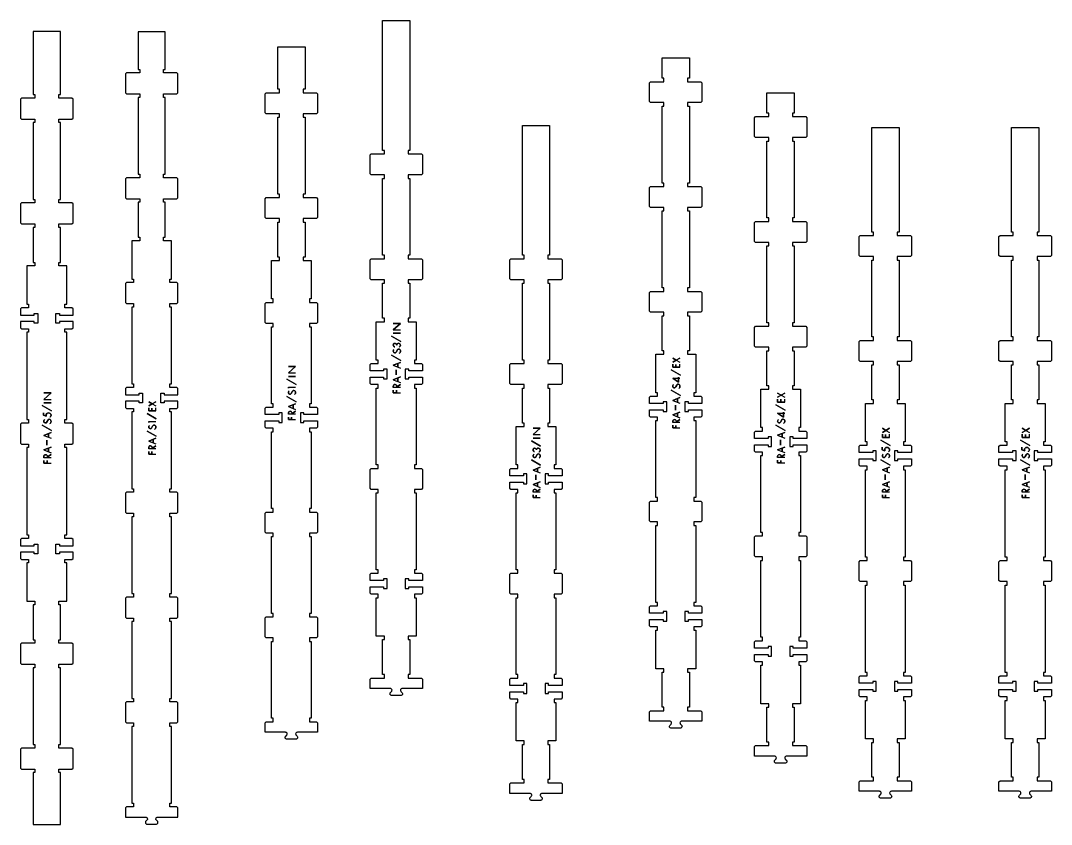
# Model space of a CAD drawing. Extents: x -6325 to 14275, y -6125 to 2946.
# Drawn here: x 11325 to 14275, y -1334 to 966 of the extents above; entities that cross this region are included whole.
import ezdxf

# ---------------------------------------------------------------- set-up
doc = ezdxf.new("R2010")
doc.units = 0
doc.layers.add('OUTLINES', color=7, linetype='CONTINUOUS')
doc.layers.add('TAGS', color=7, linetype='CONTINUOUS')

msp = doc.modelspace()

# ---------------------------------------------------------------- linework, layer by layer
at = {"layer": 'OUTLINES', "color": 5}
for points in [[(12361, -805.7), (12366, -805.7), (12366, -795.7), (12361, -795.7), (12343, -795.7), (12343, -685.7), (12348, -685.7), (12348, -675.7), (12328, -675.7), (12325, -672.7), (12325, -654.7), (12364, -654.7), (12364, -659.7), (12374, -659.7), (12374, -631.7), (12364, -631.7), (12364, -636.7), (12325, -636.7), (12325, -618.7), (12328, -615.7), (12348, -615.7), (12348, -605.7), (12343, -605.7), (12343, -385.7), (12348, -385.7), (12348, -375.7), (12328, -375.7), (12325, -372.7), (12325, -318.7), (12328, -315.7), (12348, -315.7), (12348, -305.8), (12343, -305.8), (12343, -85.8), (12348, -85.8), (12348, -75.8), (12328, -75.8), (12325, -72.8), (12325, -54.7), (12364, -54.7), (12364, -59.7), (12374, -59.7), (12374, -31.7), (12364, -31.7), (12364, -36.7), (12325, -36.7), (12325, -18.8), (12328, -15.8), (12348, -15.8), (12348, -5.8), (12343, -5.8), (12343, 104.2), (12361, 104.2), (12366, 104.2), (12366, 114.2), (12361, 114.2), (12361, 214.2), (12366, 214.2), (12366, 224.2), (12328, 224.2), (12325, 227.2), (12325, 281.2), (12328, 284.2), (12366, 284.2), (12366, 294.2), (12361, 294.2), (12361, 514.2), (12366, 514.2), (12366, 524.2), (12328, 524.2), (12325, 527.2), (12325, 581.2), (12328, 584.2), (12366, 584.2), (12366, 594.2), (12361, 594.2), (12361, 965.7), (12439, 965.7), (12439, 594.2), (12434, 594.2), (12434, 584.2), (12472, 584.2), (12475, 581.2), (12475, 527.2), (12472, 524.2), (12434, 524.2), (12434, 514.2), (12439, 514.2), (12439, 294.2), (12434, 294.2), (12434, 284.2), (12472, 284.2), (12475, 281.2), (12475, 227.2), (12472, 224.2), (12434, 224.2), (12434, 214.2), (12439, 214.2), (12439, 114.2), (12434, 114.2), (12434, 104.2), (12439, 104.2), (12457, 104.2), (12457, -5.8), (12452, -5.8), (12452, -15.8), (12472, -15.8), (12475, -18.8), (12475, -36.7), (12436, -36.7), (12436, -31.7), (12426, -31.7), (12426, -59.7), (12436, -59.7), (12436, -54.7), (12475, -54.7), (12475, -72.8), (12472, -75.8), (12452, -75.8), (12452, -85.8), (12457, -85.8), (12457, -305.8), (12452, -305.8), (12452, -315.7), (12472, -315.7), (12475, -318.7), (12475, -372.7), (12472, -375.7), (12452, -375.7), (12452, -385.7), (12457, -385.7), (12457, -605.7), (12452, -605.7), (12452, -615.7), (12472, -615.7), (12475, -618.7), (12475, -636.7), (12436, -636.7), (12436, -631.7), (12426, -631.7), (12426, -659.7), (12436, -659.7), (12436, -654.7), (12475, -654.7), (12475, -672.7), (12472, -675.7), (12452, -675.7), (12452, -685.7), (12457, -685.7), (12457, -795.7), (12439, -795.7), (12434, -795.7), (12434, -805.7), (12439, -805.7), (12439, -905.7), (12434, -905.7), (12434, -915.7), (12472, -915.7), (12475, -918.7), (12475, -945.7), (12417.1, -945.7), (12415.7, -946), (12414.3, -946.6), (12413.2, -947.6), (12412.5, -948.8), (12412.1, -950.2), (12412.2, -951.7), (12412.7, -953.1), (12413.5, -954.3), (12416.5, -957.2), (12417.3, -958.4), (12417.8, -959.8), (12417.9, -961.3), (12417.5, -962.7), (12416.8, -963.9), (12415.7, -964.9), (12414.3, -965.5), (12412.9, -965.7), (12387.1, -965.7), (12385.7, -965.5), (12384.3, -964.9), (12383.2, -963.9), (12382.5, -962.7), (12382.1, -961.3), (12382.2, -959.8), (12382.7, -958.4), (12383.5, -957.2), (12386.5, -954.3), (12387.3, -953.1), (12387.8, -951.7), (12387.9, -950.2), (12387.5, -948.8), (12386.8, -947.6), (12385.7, -946.6), (12384.3, -946), (12382.9, -945.7), (12325, -945.7), (12325, -918.7), (12328, -915.7), (12366, -915.7), (12366, -905.7), (12361, -905.7)], [(11361, -806.1), (11366, -806.1), (11366, -816.1), (11328, -816.1), (11325, -819.1), (11325, -873.1), (11328, -876.1), (11366, -876.1), (11366, -886.1), (11361, -886.1), (11361, -1106.1), (11366, -1106.1), (11366, -1116.1), (11328, -1116.1), (11325, -1119.1), (11325, -1173.1), (11328, -1176.1), (11366, -1176.1), (11366, -1186.1), (11361, -1186.1), (11361, -1334.4), (11439, -1334.4), (11439, -1186.1), (11434, -1186.1), (11434, -1176.1), (11472, -1176.1), (11475, -1173.1), (11475, -1119.1), (11472, -1116.1), (11434, -1116.1), (11434, -1106.1), (11439, -1106.1), (11439, -886.1), (11434, -886.1), (11434, -876.1), (11472, -876.1), (11475, -873.1), (11475, -819.1), (11472, -816.1), (11434, -816.1), (11434, -806.1), (11439, -806.1), (11439, -706.1), (11434, -706.1), (11434, -696.1), (11439, -696.1), (11457, -696.1), (11457, -586.1), (11452, -586.1), (11452, -576.1), (11472, -576.1), (11475, -573.1), (11475, -555.1), (11436, -555.1), (11436, -560.1), (11426, -560.1), (11426, -532.1), (11436, -532.1), (11436, -537.1), (11475, -537.1), (11475, -519.1), (11472, -516.1), (11452, -516.1), (11452, -506.1), (11457, -506.1), (11457, -256.1), (11452, -256.1), (11452, -246.1), (11472, -246.1), (11475, -243.1), (11475, -189.1), (11472, -186.1), (11452, -186.1), (11452, -176.1), (11457, -176.1), (11457, 74), (11452, 74), (11452, 84), (11472, 84), (11475, 87), (11475, 105), (11436, 105), (11436, 100), (11426, 100), (11426, 128), (11436, 128), (11436, 123), (11475, 123), (11475, 141), (11472, 144), (11452, 144), (11452, 154), (11457, 154), (11457, 264), (11439, 264), (11434, 264), (11434, 274), (11439, 274), (11439, 374), (11434, 374), (11434, 384), (11472, 384), (11475, 387), (11475, 441), (11472, 444), (11434, 444), (11434, 454), (11439, 454), (11439, 674), (11434, 674), (11434, 684), (11472, 684), (11475, 687), (11475, 741), (11472, 744), (11434, 744), (11434, 754), (11439, 754), (11439, 934.4), (11361, 934.4), (11361, 754), (11366, 754), (11366, 744), (11328, 744), (11325, 741), (11325, 687), (11328, 684), (11366, 684), (11366, 674), (11361, 674), (11361, 454), (11366, 454), (11366, 444), (11328, 444), (11325, 441), (11325, 387), (11328, 384), (11366, 384), (11366, 374), (11361, 374), (11361, 274), (11366, 274), (11366, 264), (11361, 264), (11343, 264), (11343, 154), (11348, 154), (11348, 144), (11328, 144), (11325, 141), (11325, 123), (11364, 123), (11364, 128), (11374, 128), (11374, 100), (11364, 100), (11364, 105), (11325, 105), (11325, 87), (11328, 84), (11348, 84), (11348, 74), (11343, 74), (11343, -176.1), (11348, -176.1), (11348, -186.1), (11328, -186.1), (11325, -189.1), (11325, -243.1), (11328, -246.1), (11348, -246.1), (11348, -256.1), (11343, -256.1), (11343, -506.1), (11348, -506.1), (11348, -516.1), (11328, -516.1), (11325, -519.1), (11325, -537.1), (11364, -537.1), (11364, -532.1), (11374, -532.1), (11374, -560.1), (11364, -560.1), (11364, -555.1), (11325, -555.1), (11325, -573.1), (11328, -576.1), (11348, -576.1), (11348, -586.1), (11343, -586.1), (11343, -696.1), (11361, -696.1), (11366, -696.1), (11366, -706.1), (11361, -706.1)], [(11643, 336), (11643, 226), (11648, 226), (11648, 216), (11628, 216), (11625, 213), (11625, 159), (11628, 156), (11648, 156), (11648, 146), (11643, 146), (11643, -74), (11648, -74), (11648, -84), (11628, -84), (11625, -87), (11625, -105), (11664, -105), (11664, -100), (11674, -100), (11674, -128), (11664, -128), (11664, -123), (11625, -123), (11625, -141), (11628, -144), (11648, -144), (11648, -154), (11643, -154), (11643, -374), (11648, -374), (11648, -384), (11628, -384), (11625, -387), (11625, -441), (11628, -444), (11648, -444), (11648, -454), (11643, -454), (11643, -674), (11648, -674), (11648, -684), (11628, -684), (11625, -687), (11625, -741), (11628, -744), (11648, -744), (11648, -754), (11643, -754), (11643, -974), (11648, -974), (11648, -984), (11628, -984), (11625, -987), (11625, -1041), (11628, -1044), (11648, -1044), (11648, -1054), (11643, -1054), (11643, -1274), (11648, -1274), (11648, -1284), (11628, -1284), (11625, -1287), (11625, -1314), (11682.9, -1314), (11684.3, -1314.2), (11685.7, -1314.8), (11686.8, -1315.9), (11687.5, -1317.1), (11687.9, -1318.5), (11687.8, -1320), (11687.3, -1321.4), (11686.5, -1322.5), (11683.5, -1325.5), (11682.7, -1326.6), (11682.2, -1328), (11682.1, -1329.5), (11682.5, -1330.9), (11683.2, -1332.1), (11684.3, -1333.2), (11685.7, -1333.8), (11687.1, -1334), (11712.9, -1334), (11714.3, -1333.8), (11715.7, -1333.2), (11716.8, -1332.1), (11717.5, -1330.9), (11717.9, -1329.5), (11717.8, -1328), (11717.3, -1326.6), (11716.5, -1325.5), (11713.5, -1322.5), (11712.7, -1321.4), (11712.2, -1320), (11712.1, -1318.5), (11712.5, -1317.1), (11713.2, -1315.9), (11714.3, -1314.8), (11715.7, -1314.2), (11717.1, -1314), (11775, -1314), (11775, -1287), (11772, -1284), (11752, -1284), (11752, -1274), (11757, -1274), (11757, -1054), (11752, -1054), (11752, -1044), (11772, -1044), (11775, -1041), (11775, -987), (11772, -984), (11752, -984), (11752, -974), (11757, -974), (11757, -754), (11752, -754), (11752, -744), (11772, -744), (11775, -741), (11775, -687), (11772, -684), (11752, -684), (11752, -674), (11757, -674), (11757, -454), (11752, -454), (11752, -444), (11772, -444), (11775, -441), (11775, -387), (11772, -384), (11752, -384), (11752, -374), (11757, -374), (11757, -154), (11752, -154), (11752, -144), (11772, -144), (11775, -141), (11775, -123), (11736, -123), (11736, -128), (11726, -128), (11726, -100), (11736, -100), (11736, -105), (11775, -105), (11775, -87), (11772, -84), (11752, -84), (11752, -74), (11757, -74), (11757, 146), (11752, 146), (11752, 156), (11772, 156), (11775, 159), (11775, 213), (11772, 216), (11752, 216), (11752, 226), (11757, 226), (11757, 336), (11739, 336), (11734, 336), (11734, 346), (11739, 346), (11739, 446), (11734, 446), (11734, 456), (11772, 456), (11775, 459), (11775, 513), (11772, 516), (11734, 516), (11734, 526), (11739, 526), (11739, 746), (11734, 746), (11734, 756), (11772, 756), (11775, 759), (11775, 813), (11772, 816), (11734, 816), (11734, 826), (11739, 826), (11739, 934), (11661, 934), (11661, 826), (11666, 826), (11666, 816), (11628, 816), (11625, 813), (11625, 759), (11628, 756), (11666, 756), (11666, 746), (11661, 746), (11661, 526), (11666, 526), (11666, 516), (11628, 516), (11625, 513), (11625, 459), (11628, 456), (11666, 456), (11666, 446), (11661, 446), (11661, 346), (11666, 346), (11666, 336), (11661, 336)], [(12139, 279.2), (12157, 279.2), (12157, 169.2), (12152, 169.2), (12152, 159.2), (12172, 159.2), (12175, 156.2), (12175, 102.2), (12172, 99.2), (12152, 99.2), (12152, 89.2), (12157, 89.2), (12157, -130.8), (12152, -130.8), (12152, -140.7), (12172, -140.7), (12175, -143.7), (12175, -161.7), (12136, -161.7), (12136, -156.7), (12126, -156.7), (12126, -184.7), (12136, -184.7), (12136, -179.7), (12175, -179.7), (12175, -197.7), (12172, -200.7), (12152, -200.7), (12152, -210.7), (12157, -210.7), (12157, -430.7), (12152, -430.7), (12152, -440.7), (12172, -440.7), (12175, -443.7), (12175, -497.7), (12172, -500.7), (12152, -500.7), (12152, -510.7), (12157, -510.7), (12157, -730.7), (12152, -730.7), (12152, -740.7), (12172, -740.7), (12175, -743.7), (12175, -797.7), (12172, -800.7), (12152, -800.7), (12152, -810.7), (12157, -810.7), (12157, -1030.7), (12152, -1030.7), (12152, -1040.7), (12172, -1040.7), (12175, -1043.7), (12175, -1070.7), (12117.1, -1070.7), (12115.7, -1071), (12114.3, -1071.6), (12113.2, -1072.6), (12112.5, -1073.8), (12112.1, -1075.2), (12112.2, -1076.7), (12112.7, -1078.1), (12113.5, -1079.3), (12116.5, -1082.2), (12117.3, -1083.4), (12117.8, -1084.8), (12117.9, -1086.3), (12117.5, -1087.7), (12116.8, -1088.9), (12115.7, -1089.9), (12114.3, -1090.5), (12112.9, -1090.7), (12087.1, -1090.7), (12085.7, -1090.5), (12084.3, -1089.9), (12083.2, -1088.9), (12082.5, -1087.7), (12082.1, -1086.3), (12082.2, -1084.8), (12082.7, -1083.4), (12083.5, -1082.2), (12086.5, -1079.3), (12087.3, -1078.1), (12087.8, -1076.7), (12087.9, -1075.2), (12087.5, -1073.8), (12086.8, -1072.6), (12085.7, -1071.6), (12084.3, -1071), (12082.9, -1070.7), (12025, -1070.7), (12025, -1043.7), (12028, -1040.7), (12048, -1040.7), (12048, -1030.7), (12043, -1030.7), (12043, -810.7), (12048, -810.7), (12048, -800.7), (12028, -800.7), (12025, -797.7), (12025, -743.7), (12028, -740.7), (12048, -740.7), (12048, -730.7), (12043, -730.7), (12043, -510.7), (12048, -510.7), (12048, -500.7), (12028, -500.7), (12025, -497.7), (12025, -443.7), (12028, -440.7), (12048, -440.7), (12048, -430.7), (12043, -430.7), (12043, -210.7), (12048, -210.7), (12048, -200.7), (12028, -200.7), (12025, -197.7), (12025, -179.7), (12064, -179.7), (12064, -184.7), (12074, -184.7), (12074, -156.7), (12064, -156.7), (12064, -161.7), (12025, -161.7), (12025, -143.7), (12028, -140.7), (12048, -140.7), (12048, -130.8), (12043, -130.8), (12043, 89.2), (12048, 89.2), (12048, 99.2), (12028, 99.2), (12025, 102.2), (12025, 156.2), (12028, 159.2), (12048, 159.2), (12048, 169.2), (12043, 169.2), (12043, 279.2), (12061, 279.2), (12066, 279.2), (12066, 289.2), (12061, 289.2), (12061, 389.2), (12066, 389.2), (12066, 399.2), (12028, 399.2), (12025, 402.2), (12025, 456.2), (12028, 459.2), (12066, 459.2), (12066, 469.2), (12061, 469.2), (12061, 689.2), (12066, 689.2), (12066, 699.2), (12028, 699.2), (12025, 702.2), (12025, 756.2), (12028, 759.2), (12066, 759.2), (12066, 769.2), (12061, 769.2), (12061, 890.7), (12139, 890.7), (12139, 769.2), (12134, 769.2), (12134, 759.2), (12172, 759.2), (12175, 756.2), (12175, 702.2), (12172, 699.2), (12134, 699.2), (12134, 689.2), (12139, 689.2), (12139, 469.2), (12134, 469.2), (12134, 459.2), (12172, 459.2), (12175, 456.2), (12175, 402.2), (12172, 399.2), (12134, 399.2), (12134, 389.2), (12139, 389.2), (12139, 289.2), (12134, 289.2), (12134, 279.2)], [(13239, 21), (13234, 21), (13234, 11), (13239, 11), (13257, 11), (13257, -99), (13252, -99), (13252, -109), (13272, -109), (13275, -112), (13275, -130), (13236, -130), (13236, -125), (13226, -125), (13226, -153), (13236, -153), (13236, -148), (13275, -148), (13275, -166), (13272, -169), (13252, -169), (13252, -179), (13257, -179), (13257, -399), (13252, -399), (13252, -409), (13272, -409), (13275, -412), (13275, -466), (13272, -469), (13252, -469), (13252, -479), (13257, -479), (13257, -699), (13252, -699), (13252, -709), (13272, -709), (13275, -712), (13275, -730), (13236, -730), (13236, -725), (13226, -725), (13226, -753), (13236, -753), (13236, -748), (13275, -748), (13275, -766), (13272, -769), (13252, -769), (13252, -779), (13257, -779), (13257, -889), (13239, -889), (13234, -889), (13234, -899), (13239, -899), (13239, -999), (13234, -999), (13234, -1009), (13272, -1009), (13275, -1012), (13275, -1039), (13217.1, -1039), (13215.7, -1039.2), (13214.3, -1039.8), (13213.2, -1040.9), (13212.5, -1042.1), (13212.1, -1043.5), (13212.2, -1045), (13212.7, -1046.4), (13213.5, -1047.5), (13216.5, -1050.5), (13217.3, -1051.6), (13217.8, -1053), (13217.9, -1054.5), (13217.5, -1055.9), (13216.8, -1057.1), (13215.7, -1058.2), (13214.3, -1058.8), (13212.9, -1059), (13187.1, -1059), (13185.7, -1058.8), (13184.3, -1058.2), (13183.2, -1057.1), (13182.5, -1055.9), (13182.1, -1054.5), (13182.2, -1053), (13182.7, -1051.6), (13183.5, -1050.5), (13186.5, -1047.5), (13187.3, -1046.4), (13187.8, -1045), (13187.9, -1043.5), (13187.5, -1042.1), (13186.8, -1040.9), (13185.7, -1039.8), (13184.3, -1039.2), (13182.9, -1039), (13125, -1039), (13125, -1012), (13128, -1009), (13166, -1009), (13166, -999), (13161, -999), (13161, -899), (13166, -899), (13166, -889), (13161, -889), (13143, -889), (13143, -779), (13148, -779), (13148, -769), (13128, -769), (13125, -766), (13125, -748), (13164, -748), (13164, -753), (13174, -753), (13174, -725), (13164, -725), (13164, -730), (13125, -730), (13125, -712), (13128, -709), (13148, -709), (13148, -699), (13143, -699), (13143, -479), (13148, -479), (13148, -469), (13128, -469), (13125, -466), (13125, -412), (13128, -409), (13148, -409), (13148, -399), (13143, -399), (13143, -179), (13148, -179), (13148, -169), (13128, -169), (13125, -166), (13125, -148), (13164, -148), (13164, -153), (13174, -153), (13174, -125), (13164, -125), (13164, -130), (13125, -130), (13125, -112), (13128, -109), (13148, -109), (13148, -99), (13143, -99), (13143, 11), (13161, 11), (13166, 11), (13166, 21), (13161, 21), (13161, 121), (13166, 121), (13166, 131), (13128, 131), (13125, 134), (13125, 188), (13128, 191), (13166, 191), (13166, 201), (13161, 201), (13161, 421), (13166, 421), (13166, 431), (13128, 431), (13125, 434), (13125, 488), (13128, 491), (13166, 491), (13166, 501), (13161, 501), (13161, 721), (13166, 721), (13166, 731), (13128, 731), (13125, 734), (13125, 788), (13128, 791), (13166, 791), (13166, 801), (13161, 801), (13161, 859), (13239, 859), (13239, 801), (13234, 801), (13234, 791), (13272, 791), (13275, 788), (13275, 734), (13272, 731), (13234, 731), (13234, 721), (13239, 721), (13239, 501), (13234, 501), (13234, 491), (13272, 491), (13275, 488), (13275, 434), (13272, 431), (13234, 431), (13234, 421), (13239, 421), (13239, 201), (13234, 201), (13234, 191), (13272, 191), (13275, 188), (13275, 134), (13272, 131), (13234, 131), (13234, 121), (13239, 121)], [(13539, -79), (13534, -79), (13534, -89), (13539, -89), (13557, -89), (13557, -199), (13552, -199), (13552, -209), (13572, -209), (13575, -212), (13575, -230), (13536, -230), (13536, -225), (13526, -225), (13526, -253), (13536, -253), (13536, -248), (13575, -248), (13575, -266), (13572, -269), (13552, -269), (13552, -279), (13557, -279), (13557, -499), (13552, -499), (13552, -509), (13572, -509), (13575, -512), (13575, -566), (13572, -569), (13552, -569), (13552, -579), (13557, -579), (13557, -799), (13552, -799), (13552, -809), (13572, -809), (13575, -812), (13575, -830), (13536, -830), (13536, -825), (13526, -825), (13526, -853), (13536, -853), (13536, -848), (13575, -848), (13575, -866), (13572, -869), (13552, -869), (13552, -879), (13557, -879), (13557, -989), (13539, -989), (13534, -989), (13534, -999), (13539, -999), (13539, -1099), (13534, -1099), (13534, -1109), (13572, -1109), (13575, -1112), (13575, -1139), (13517.1, -1139), (13515.7, -1139.2), (13514.3, -1139.8), (13513.2, -1140.9), (13512.5, -1142.1), (13512.1, -1143.5), (13512.2, -1145), (13512.7, -1146.4), (13513.5, -1147.5), (13516.5, -1150.5), (13517.3, -1151.6), (13517.8, -1153), (13517.9, -1154.5), (13517.5, -1155.9), (13516.8, -1157.1), (13515.7, -1158.2), (13514.3, -1158.8), (13512.9, -1159), (13487.1, -1159), (13485.7, -1158.8), (13484.3, -1158.2), (13483.2, -1157.1), (13482.5, -1155.9), (13482.1, -1154.5), (13482.2, -1153), (13482.7, -1151.6), (13483.5, -1150.5), (13486.5, -1147.5), (13487.3, -1146.4), (13487.8, -1145), (13487.9, -1143.5), (13487.5, -1142.1), (13486.8, -1140.9), (13485.7, -1139.8), (13484.3, -1139.2), (13482.9, -1139), (13425, -1139), (13425, -1112), (13428, -1109), (13466, -1109), (13466, -1099), (13461, -1099), (13461, -999), (13466, -999), (13466, -989), (13461, -989), (13443, -989), (13443, -879), (13448, -879), (13448, -869), (13428, -869), (13425, -866), (13425, -848), (13464, -848), (13464, -853), (13474, -853), (13474, -825), (13464, -825), (13464, -830), (13425, -830), (13425, -812), (13428, -809), (13448, -809), (13448, -799), (13443, -799), (13443, -579), (13448, -579), (13448, -569), (13428, -569), (13425, -566), (13425, -512), (13428, -509), (13448, -509), (13448, -499), (13443, -499), (13443, -279), (13448, -279), (13448, -269), (13428, -269), (13425, -266), (13425, -248), (13464, -248), (13464, -253), (13474, -253), (13474, -225), (13464, -225), (13464, -230), (13425, -230), (13425, -212), (13428, -209), (13448, -209), (13448, -199), (13443, -199), (13443, -89), (13461, -89), (13466, -89), (13466, -79), (13461, -79), (13461, 21), (13466, 21), (13466, 31), (13428, 31), (13425, 34), (13425, 88), (13428, 91), (13466, 91), (13466, 101), (13461, 101), (13461, 321), (13466, 321), (13466, 331), (13428, 331), (13425, 334), (13425, 388), (13428, 391), (13466, 391), (13466, 401), (13461, 401), (13461, 621), (13466, 621), (13466, 631), (13428, 631), (13425, 634), (13425, 688), (13428, 691), (13466, 691), (13466, 701), (13461, 701), (13461, 759), (13539, 759), (13539, 701), (13534, 701), (13534, 691), (13572, 691), (13575, 688), (13575, 634), (13572, 631), (13534, 631), (13534, 621), (13539, 621), (13539, 401), (13534, 401), (13534, 391), (13572, 391), (13575, 388), (13575, 334), (13572, 331), (13534, 331), (13534, 321), (13539, 321), (13539, 101), (13534, 101), (13534, 91), (13572, 91), (13575, 88), (13575, 34), (13572, 31), (13534, 31), (13534, 21), (13539, 21)], [(12761, -1105.7), (12766, -1105.7), (12766, -1095.7), (12761, -1095.7), (12743, -1095.7), (12743, -985.7), (12748, -985.7), (12748, -975.7), (12728, -975.7), (12725, -972.7), (12725, -954.7), (12764, -954.7), (12764, -959.7), (12774, -959.7), (12774, -931.7), (12764, -931.7), (12764, -936.7), (12725, -936.7), (12725, -918.7), (12728, -915.7), (12748, -915.7), (12748, -905.7), (12743, -905.7), (12743, -685.7), (12748, -685.7), (12748, -675.7), (12728, -675.7), (12725, -672.7), (12725, -618.7), (12728, -615.7), (12748, -615.7), (12748, -605.7), (12743, -605.7), (12743, -385.7), (12748, -385.7), (12748, -375.7), (12728, -375.7), (12725, -372.7), (12725, -354.7), (12764, -354.7), (12764, -359.7), (12774, -359.7), (12774, -331.7), (12764, -331.7), (12764, -336.7), (12725, -336.7), (12725, -318.7), (12728, -315.7), (12748, -315.7), (12748, -305.8), (12743, -305.8), (12743, -195.8), (12761, -195.8), (12766, -195.8), (12766, -185.8), (12761, -185.8), (12761, -85.8), (12766, -85.8), (12766, -75.8), (12728, -75.8), (12725, -72.8), (12725, -18.8), (12728, -15.8), (12766, -15.8), (12766, -5.8), (12761, -5.8), (12761, 214.2), (12766, 214.2), (12766, 224.2), (12728, 224.2), (12725, 227.2), (12725, 281.2), (12728, 284.2), (12766, 284.2), (12766, 294.2), (12761, 294.2), (12761, 665.7), (12839, 665.7), (12839, 294.2), (12834, 294.2), (12834, 284.2), (12872, 284.2), (12875, 281.2), (12875, 227.2), (12872, 224.2), (12834, 224.2), (12834, 214.2), (12839, 214.2), (12839, -5.8), (12834, -5.8), (12834, -15.8), (12872, -15.8), (12875, -18.8), (12875, -72.8), (12872, -75.8), (12834, -75.8), (12834, -85.8), (12839, -85.8), (12839, -185.8), (12834, -185.8), (12834, -195.8), (12839, -195.8), (12857, -195.8), (12857, -305.8), (12852, -305.8), (12852, -315.7), (12872, -315.7), (12875, -318.7), (12875, -336.7), (12836, -336.7), (12836, -331.7), (12826, -331.7), (12826, -359.7), (12836, -359.7), (12836, -354.7), (12875, -354.7), (12875, -372.7), (12872, -375.7), (12852, -375.7), (12852, -385.7), (12857, -385.7), (12857, -605.7), (12852, -605.7), (12852, -615.7), (12872, -615.7), (12875, -618.7), (12875, -672.7), (12872, -675.7), (12852, -675.7), (12852, -685.7), (12857, -685.7), (12857, -905.7), (12852, -905.7), (12852, -915.7), (12872, -915.7), (12875, -918.7), (12875, -936.7), (12836, -936.7), (12836, -931.7), (12826, -931.7), (12826, -959.7), (12836, -959.7), (12836, -954.7), (12875, -954.7), (12875, -972.7), (12872, -975.7), (12852, -975.7), (12852, -985.7), (12857, -985.7), (12857, -1095.7), (12839, -1095.7), (12834, -1095.7), (12834, -1105.7), (12839, -1105.7), (12839, -1205.7), (12834, -1205.7), (12834, -1215.7), (12872, -1215.7), (12875, -1218.7), (12875, -1245.7), (12817.1, -1245.7), (12815.7, -1246), (12814.3, -1246.6), (12813.2, -1247.6), (12812.5, -1248.8), (12812.1, -1250.2), (12812.2, -1251.7), (12812.7, -1253.1), (12813.5, -1254.3), (12816.5, -1257.2), (12817.3, -1258.4), (12817.8, -1259.8), (12817.9, -1261.3), (12817.5, -1262.7), (12816.8, -1263.9), (12815.7, -1264.9), (12814.3, -1265.5), (12812.9, -1265.7), (12787.1, -1265.7), (12785.7, -1265.5), (12784.3, -1264.9), (12783.2, -1263.9), (12782.5, -1262.7), (12782.1, -1261.3), (12782.2, -1259.8), (12782.7, -1258.4), (12783.5, -1257.2), (12786.5, -1254.3), (12787.3, -1253.1), (12787.8, -1251.7), (12787.9, -1250.2), (12787.5, -1248.8), (12786.8, -1247.6), (12785.7, -1246.6), (12784.3, -1246), (12782.9, -1245.7), (12725, -1245.7), (12725, -1218.7), (12728, -1215.7), (12766, -1215.7), (12766, -1205.7), (12761, -1205.7)], [(13761, -1089.6), (13743, -1089.6), (13743, -979.6), (13748, -979.6), (13748, -969.6), (13728, -969.6), (13725, -966.6), (13725, -948.7), (13764, -948.7), (13764, -953.6), (13774, -953.6), (13774, -925.6), (13764, -925.6), (13764, -930.6), (13725, -930.6), (13725, -912.6), (13728, -909.6), (13748, -909.6), (13748, -899.6), (13743, -899.6), (13743, -649.6), (13748, -649.6), (13748, -639.6), (13728, -639.6), (13725, -636.6), (13725, -582.6), (13728, -579.6), (13748, -579.6), (13748, -569.6), (13743, -569.6), (13743, -319.5), (13748, -319.5), (13748, -309.5), (13728, -309.5), (13725, -306.5), (13725, -288.5), (13764, -288.5), (13764, -293.5), (13774, -293.5), (13774, -265.5), (13764, -265.5), (13764, -270.5), (13725, -270.5), (13725, -252.5), (13728, -249.5), (13748, -249.5), (13748, -239.5), (13743, -239.5), (13743, -129.5), (13761, -129.5), (13766, -129.5), (13766, -119.5), (13761, -119.5), (13761, -19.5), (13766, -19.5), (13766, -9.5), (13728, -9.5), (13725, -6.5), (13725, 47.5), (13728, 50.5), (13766, 50.5), (13766, 60.5), (13761, 60.5), (13761, 280.5), (13766, 280.5), (13766, 290.5), (13728, 290.5), (13725, 293.5), (13725, 347.5), (13728, 350.5), (13766, 350.5), (13766, 360.5), (13761, 360.5), (13761, 659.6), (13839, 659.6), (13839, 360.5), (13834, 360.5), (13834, 350.5), (13872, 350.5), (13875, 347.5), (13875, 293.5), (13872, 290.5), (13834, 290.5), (13834, 280.5), (13839, 280.5), (13839, 60.5), (13834, 60.5), (13834, 50.5), (13872, 50.5), (13875, 47.5), (13875, -6.5), (13872, -9.5), (13834, -9.5), (13834, -19.5), (13839, -19.5), (13839, -119.5), (13834, -119.5), (13834, -129.5), (13839, -129.5), (13857, -129.5), (13857, -239.5), (13852, -239.5), (13852, -249.5), (13872, -249.5), (13875, -252.5), (13875, -270.5), (13836, -270.5), (13836, -265.5), (13826, -265.5), (13826, -293.5), (13836, -293.5), (13836, -288.5), (13875, -288.5), (13875, -306.5), (13872, -309.5), (13852, -309.5), (13852, -319.5), (13857, -319.5), (13857, -569.6), (13852, -569.6), (13852, -579.6), (13872, -579.6), (13875, -582.6), (13875, -636.6), (13872, -639.6), (13852, -639.6), (13852, -649.6), (13857, -649.6), (13857, -899.6), (13852, -899.6), (13852, -909.6), (13872, -909.6), (13875, -912.6), (13875, -930.6), (13836, -930.6), (13836, -925.6), (13826, -925.6), (13826, -953.6), (13836, -953.6), (13836, -948.7), (13875, -948.7), (13875, -966.6), (13872, -969.6), (13852, -969.6), (13852, -979.6), (13857, -979.6), (13857, -1089.6), (13839, -1089.6), (13834, -1089.6), (13834, -1099.7), (13839, -1099.7), (13839, -1199.6), (13834, -1199.6), (13834, -1209.6), (13872, -1209.6), (13875, -1212.6), (13875, -1239.6), (13817.1, -1239.6), (13815.7, -1239.9), (13814.3, -1240.5), (13813.2, -1241.5), (13812.5, -1242.7), (13812.1, -1244.1), (13812.2, -1245.6), (13812.7, -1247), (13813.5, -1248.2), (13816.5, -1251.1), (13817.3, -1252.3), (13817.8, -1253.7), (13817.9, -1255.2), (13817.5, -1256.6), (13816.8, -1257.8), (13815.7, -1258.8), (13814.3, -1259.4), (13812.9, -1259.6), (13787.1, -1259.6), (13785.7, -1259.4), (13784.3, -1258.8), (13783.2, -1257.8), (13782.5, -1256.6), (13782.1, -1255.2), (13782.2, -1253.7), (13782.7, -1252.3), (13783.5, -1251.1), (13786.5, -1248.2), (13787.3, -1247), (13787.8, -1245.6), (13787.9, -1244.1), (13787.5, -1242.7), (13786.8, -1241.5), (13785.7, -1240.5), (13784.3, -1239.9), (13782.9, -1239.6), (13725, -1239.6), (13725, -1212.6), (13728, -1209.6), (13766, -1209.6), (13766, -1199.6), (13761, -1199.6), (13761, -1099.7), (13766, -1099.7), (13766, -1089.6)], [(14161, -1089.6), (14143, -1089.6), (14143, -979.6), (14148, -979.6), (14148, -969.6), (14128, -969.6), (14125, -966.6), (14125, -948.7), (14164, -948.7), (14164, -953.6), (14174, -953.6), (14174, -925.6), (14164, -925.6), (14164, -930.6), (14125, -930.6), (14125, -912.6), (14128, -909.6), (14148, -909.6), (14148, -899.6), (14143, -899.6), (14143, -649.6), (14148, -649.6), (14148, -639.6), (14128, -639.6), (14125, -636.6), (14125, -582.6), (14128, -579.6), (14148, -579.6), (14148, -569.6), (14143, -569.6), (14143, -319.5), (14148, -319.5), (14148, -309.5), (14128, -309.5), (14125, -306.5), (14125, -288.5), (14164, -288.5), (14164, -293.5), (14174, -293.5), (14174, -265.5), (14164, -265.5), (14164, -270.5), (14125, -270.5), (14125, -252.5), (14128, -249.5), (14148, -249.5), (14148, -239.5), (14143, -239.5), (14143, -129.5), (14161, -129.5), (14166, -129.5), (14166, -119.5), (14161, -119.5), (14161, -19.5), (14166, -19.5), (14166, -9.5), (14128, -9.5), (14125, -6.5), (14125, 47.5), (14128, 50.5), (14166, 50.5), (14166, 60.5), (14161, 60.5), (14161, 280.5), (14166, 280.5), (14166, 290.5), (14128, 290.5), (14125, 293.5), (14125, 347.5), (14128, 350.5), (14166, 350.5), (14166, 360.5), (14161, 360.5), (14161, 659.6), (14239, 659.6), (14239, 360.5), (14234, 360.5), (14234, 350.5), (14272, 350.5), (14275, 347.5), (14275, 293.5), (14272, 290.5), (14234, 290.5), (14234, 280.5), (14239, 280.5), (14239, 60.5), (14234, 60.5), (14234, 50.5), (14272, 50.5), (14275, 47.5), (14275, -6.5), (14272, -9.5), (14234, -9.5), (14234, -19.5), (14239, -19.5), (14239, -119.5), (14234, -119.5), (14234, -129.5), (14239, -129.5), (14257, -129.5), (14257, -239.5), (14252, -239.5), (14252, -249.5), (14272, -249.5), (14275, -252.5), (14275, -270.5), (14236, -270.5), (14236, -265.5), (14226, -265.5), (14226, -293.5), (14236, -293.5), (14236, -288.5), (14275, -288.5), (14275, -306.5), (14272, -309.5), (14252, -309.5), (14252, -319.5), (14257, -319.5), (14257, -569.6), (14252, -569.6), (14252, -579.6), (14272, -579.6), (14275, -582.6), (14275, -636.6), (14272, -639.6), (14252, -639.6), (14252, -649.6), (14257, -649.6), (14257, -899.6), (14252, -899.6), (14252, -909.6), (14272, -909.6), (14275, -912.6), (14275, -930.6), (14236, -930.6), (14236, -925.6), (14226, -925.6), (14226, -953.6), (14236, -953.6), (14236, -948.7), (14275, -948.7), (14275, -966.6), (14272, -969.6), (14252, -969.6), (14252, -979.6), (14257, -979.6), (14257, -1089.6), (14239, -1089.6), (14234, -1089.6), (14234, -1099.7), (14239, -1099.7), (14239, -1199.6), (14234, -1199.6), (14234, -1209.6), (14272, -1209.6), (14275, -1212.6), (14275, -1239.6), (14217.1, -1239.6), (14215.7, -1239.9), (14214.3, -1240.5), (14213.2, -1241.5), (14212.5, -1242.7), (14212.1, -1244.1), (14212.2, -1245.6), (14212.7, -1247), (14213.5, -1248.2), (14216.5, -1251.1), (14217.3, -1252.3), (14217.8, -1253.7), (14217.9, -1255.2), (14217.5, -1256.6), (14216.8, -1257.8), (14215.7, -1258.8), (14214.3, -1259.4), (14212.9, -1259.6), (14187.1, -1259.6), (14185.7, -1259.4), (14184.3, -1258.8), (14183.2, -1257.8), (14182.5, -1256.6), (14182.1, -1255.2), (14182.2, -1253.7), (14182.7, -1252.3), (14183.5, -1251.1), (14186.5, -1248.2), (14187.3, -1247), (14187.8, -1245.6), (14187.9, -1244.1), (14187.5, -1242.7), (14186.8, -1241.5), (14185.7, -1240.5), (14184.3, -1239.9), (14182.9, -1239.6), (14125, -1239.6), (14125, -1212.6), (14128, -1209.6), (14166, -1209.6), (14166, -1199.6), (14161, -1199.6), (14161, -1099.7), (14166, -1099.7), (14166, -1089.6)]]:
    msp.add_lwpolyline(points, close=True, dxfattribs=at)
at = {"layer": 'TAGS', "color": 2}
for points in [[(12391.5, 80.9), (12412, 99.4), (12391.5, 99.4), (12412, 99.4), (12391.5, 80.9), (12412, 80.9)], [(12408.1, 31.5), (12409.4, 31.9), (12410.7, 32.7), (12411.7, 34.2), (12412, 36.5), (12410.7, 40.7), (12406.7, 42.3), (12404.4, 41.8), (12402.7, 40.7), (12401.7, 39.1), (12401.3, 37.3), (12401, 39), (12399.9, 40.5), (12398.2, 41.6), (12396.1, 41.9), (12395.3, 41.9), (12394.3, 41.8), (12393.3, 41.4), (12392.4, 40.6), (12391.7, 39.4), (12391.5, 37.5), (12391.9, 34.8), (12392.9, 33.2), (12394.2, 32.5), (12395.6, 32.2), (12394.2, 32.5), (12392.9, 33.2), (12391.9, 34.8), (12391.5, 37.5), (12391.7, 39.4), (12392.4, 40.6), (12393.3, 41.4), (12394.3, 41.8), (12395.3, 41.9), (12396.1, 41.9), (12398.2, 41.6), (12399.9, 40.5), (12401, 39), (12401.3, 37.3), (12401.7, 39.1), (12402.7, 40.7), (12404.4, 41.8), (12406.7, 42.3), (12410.7, 40.7), (12412, 36.5), (12411.7, 34.2), (12410.7, 32.7), (12409.4, 31.9)], [(12408.6, 13.9), (12410.1, 14.8), (12411.2, 16.1), (12411.8, 17.6), (12412, 19.7), (12411.8, 21.9), (12410.9, 23.8), (12409.4, 25.2), (12407.4, 25.7), (12405.4, 25.5), (12404, 24.7), (12403.2, 23.7), (12402.6, 22.7), (12400.3, 18.1), (12399.6, 16.9), (12398.7, 16), (12397.6, 15.4), (12396.2, 15.1), (12394.6, 15.4), (12393, 16.3), (12391.9, 17.9), (12391.5, 20.1), (12391.8, 22.2), (12392.6, 23.6), (12393.6, 24.7), (12392.6, 23.6), (12391.8, 22.2), (12391.5, 20.1), (12391.9, 17.9), (12393, 16.3), (12394.6, 15.4), (12396.2, 15.1), (12397.6, 15.4), (12398.7, 16), (12399.6, 16.9), (12400.3, 18.1), (12402.6, 22.7), (12403.2, 23.7), (12404, 24.7), (12405.4, 25.5), (12407.4, 25.7), (12409.4, 25.2), (12410.9, 23.8), (12411.8, 21.9), (12412, 19.7), (12411.8, 17.6), (12411.2, 16.1), (12410.1, 14.8)], [(12091.5, -42.3), (12112, -23.8), (12091.5, -23.8), (12112, -23.8), (12091.5, -42.3), (12112, -42.3)], [(12391.5, -20.4), (12412, -12.4), (12391.5, -20.4), (12412, -28.4)], [(13201.4, -6), (13212, -0.1), (13201.4, -6), (13191.5, -0.1), (13201.4, -6), (13191.5, -12.1), (13201.4, -6), (13212, -12.1)], [(13212, -26.1), (13200.6, -26.1), (13200.6, -17.9), (13200.6, -26.1), (13191.5, -26.1), (13191.5, -17.2), (13191.5, -26.1), (13212, -26.1), (13212, -17.2)], [(12391.5, -62.1), (12412, -54.1), (12391.5, -62.1), (12412, -70.1)], [(13191.5, -57.9), (13208.2, -69), (13208.2, -54.6), (13208.2, -69), (13191.5, -57.9), (13212, -57.9)], [(12091.5, -82.9), (12091.5, -85.8), (12091.5, -82.9), (12112, -82.9)], [(12412, -84.1), (12391.5, -84.1), (12391.5, -80.6), (12391.8, -78.6), (12392.7, -77), (12394.3, -75.9), (12396.6, -75.5), (12398.9, -76.1), (12400.6, -77.4), (12401.6, -79.1), (12401.9, -80.6), (12401.9, -84.1), (12401.9, -80.6), (12401.6, -79.1), (12400.6, -77.4), (12398.9, -76.1), (12396.6, -75.5), (12394.3, -75.9), (12392.7, -77), (12391.8, -78.6), (12391.5, -80.6), (12391.5, -84.1)], [(13208.6, -86.7), (13210.1, -85.7), (13211.2, -84.5), (13211.8, -82.9), (13212, -80.8), (13211.8, -78.6), (13210.9, -76.7), (13209.4, -75.3), (13207.4, -74.8), (13205.4, -75.1), (13204, -75.8), (13203.2, -76.8), (13202.6, -77.8), (13200.3, -82.4), (13199.6, -83.6), (13198.7, -84.5), (13197.6, -85.1), (13196.2, -85.4), (13194.6, -85.1), (13193, -84.2), (13191.9, -82.6), (13191.5, -80.4), (13191.8, -78.3), (13192.6, -76.9), (13193.6, -75.9), (13192.6, -76.9), (13191.8, -78.3), (13191.5, -80.4), (13191.9, -82.6), (13193, -84.2), (13194.6, -85.1), (13196.2, -85.4), (13197.6, -85.1), (13198.7, -84.5), (13199.6, -83.6), (13200.3, -82.4), (13202.6, -77.8), (13203.2, -76.8), (13204, -75.8), (13205.4, -75.1), (13207.4, -74.8), (13209.4, -75.3), (13210.9, -76.7), (13211.8, -78.6), (13212, -80.8), (13211.8, -82.9), (13211.2, -84.5), (13210.1, -85.7)], [(11391.5, -118.3), (11412, -99.7), (11391.5, -99.7), (11412, -99.7), (11391.5, -118.3), (11412, -118.3)], [(12108.6, -104.6), (12110.1, -103.7), (12111.2, -102.4), (12111.8, -100.9), (12112, -98.8), (12111.8, -96.6), (12110.9, -94.7), (12109.4, -93.3), (12107.4, -92.8), (12105.4, -93), (12104, -93.8), (12103.2, -94.8), (12102.6, -95.8), (12100.3, -100.4), (12099.6, -101.6), (12098.7, -102.5), (12097.6, -103.1), (12096.2, -103.4), (12094.6, -103.1), (12093, -102.2), (12091.9, -100.6), (12091.5, -98.4), (12091.8, -96.3), (12092.6, -94.9), (12093.6, -93.8), (12092.6, -94.9), (12091.8, -96.3), (12091.5, -98.4), (12091.9, -100.6), (12093, -102.2), (12094.6, -103.1), (12096.2, -103.4), (12097.6, -103.1), (12098.7, -102.5), (12099.6, -101.6), (12100.3, -100.4), (12102.6, -95.8), (12103.2, -94.8), (12104, -93.8), (12105.4, -93), (12107.4, -92.8), (12109.4, -93.3), (12110.9, -94.7), (12111.8, -96.6), (12112, -98.8), (12111.8, -100.9), (12111.2, -102.4), (12110.1, -103.7)], [(12400.6, -99.4), (12400.6, -92.2), (12400.6, -99.4), (12391.5, -99.4), (12391.5, -91.8), (12391.5, -99.4), (12412, -99.4)], [(13191.5, -120.9), (13212, -112.9), (13191.5, -120.9), (13212, -128.9)], [(13501.4, -106), (13512, -100.1), (13501.4, -106), (13491.5, -100.1), (13501.4, -106), (13491.5, -112.1), (13501.4, -106), (13512, -112.1)], [(13512, -126.1), (13500.6, -126.1), (13500.6, -117.9), (13500.6, -126.1), (13491.5, -126.1), (13491.5, -117.2), (13491.5, -126.1), (13512, -126.1), (13512, -117.2)], [(11701.4, -131), (11712, -125), (11701.4, -131), (11691.5, -125), (11701.4, -131), (11691.5, -137), (11701.4, -131), (11712, -137)], [(11712, -151.1), (11700.6, -151.1), (11700.6, -142.9), (11700.6, -151.1), (11691.5, -151.1), (11691.5, -142.2), (11691.5, -151.1), (11712, -151.1), (11712, -142.2)], [(12091.5, -138.9), (12112, -130.9), (12091.5, -138.9), (12112, -146.9)], [(11409.3, -169.4), (11409.9, -168.8), (11410.8, -167.6), (11411.6, -165.9), (11412, -163.5), (11411.4, -160.9), (11409.8, -158.7), (11407.3, -157.2), (11404.3, -156.7), (11401.6, -157.3), (11399.6, -158.9), (11398.3, -161), (11397.9, -162.9), (11397.9, -163.9), (11398.1, -165.1), (11398.6, -166.4), (11390.9, -163.6), (11390.9, -156.5), (11390.9, -163.6), (11398.6, -166.4), (11398.1, -165.1), (11397.9, -163.9), (11397.9, -162.9), (11398.3, -161), (11399.6, -158.9), (11401.6, -157.3), (11404.3, -156.7), (11407.3, -157.2), (11409.8, -158.7), (11411.4, -160.9), (11412, -163.5), (11411.6, -165.9), (11410.8, -167.6), (11409.9, -168.8)], [(11408.6, -187), (11410.1, -186), (11411.2, -184.8), (11411.8, -183.3), (11412, -181.2), (11411.8, -179), (11410.9, -177), (11409.4, -175.7), (11407.4, -175.1), (11405.4, -175.4), (11404, -176.2), (11403.2, -177.2), (11402.6, -178.2), (11400.3, -182.8), (11399.6, -183.9), (11398.7, -184.9), (11397.6, -185.5), (11396.2, -185.7), (11394.6, -185.5), (11393, -184.6), (11391.9, -183), (11391.5, -180.8), (11391.8, -178.7), (11392.6, -177.3), (11393.6, -176.2), (11392.6, -177.3), (11391.8, -178.7), (11391.5, -180.8), (11391.9, -183), (11393, -184.6), (11394.6, -185.5), (11396.2, -185.7), (11397.6, -185.5), (11398.7, -184.9), (11399.6, -183.9), (11400.3, -182.8), (11402.6, -178.2), (11403.2, -177.2), (11404, -176.2), (11405.4, -175.4), (11407.4, -175.1), (11409.4, -175.7), (11410.9, -177), (11411.8, -179), (11412, -181.2), (11411.8, -183.3), (11411.2, -184.8), (11410.1, -186)], [(12112, -160.9), (12091.5, -160.9), (12091.5, -157.4), (12091.8, -155.4), (12092.7, -153.8), (12094.3, -152.7), (12096.6, -152.3), (12098.9, -152.9), (12100.6, -154.3), (12101.6, -155.9), (12101.9, -157.4), (12101.9, -160.9), (12101.9, -157.4), (12101.6, -155.9), (12100.6, -154.3), (12098.9, -152.9), (12096.6, -152.3), (12094.3, -152.7), (12092.7, -153.8), (12091.8, -155.4), (12091.5, -157.4), (12091.5, -160.9)], [(12100.6, -176.2), (12100.6, -169), (12100.6, -176.2), (12091.5, -176.2), (12091.5, -168.7), (12091.5, -176.2), (12112, -176.2)], [(13191.5, -162.6), (13212, -154.6), (13191.5, -162.6), (13212, -170.6)], [(13212, -184.7), (13191.5, -184.7), (13191.5, -181.1), (13191.8, -179.1), (13192.7, -177.5), (13194.3, -176.4), (13196.6, -176), (13198.9, -176.6), (13200.6, -178), (13201.6, -179.6), (13201.9, -181.1), (13201.9, -184.7), (13201.9, -181.1), (13201.6, -179.6), (13200.6, -178), (13198.9, -176.6), (13196.6, -176), (13194.3, -176.4), (13192.7, -177.5), (13191.8, -179.1), (13191.5, -181.1), (13191.5, -184.7)], [(13491.5, -157.9), (13508.2, -169), (13508.2, -154.6), (13508.2, -169), (13491.5, -157.9), (13512, -157.9)], [(13508.6, -186.7), (13510.1, -185.7), (13511.2, -184.5), (13511.8, -182.9), (13512, -180.8), (13511.8, -178.6), (13510.9, -176.7), (13509.4, -175.3), (13507.4, -174.8), (13505.4, -175.1), (13504, -175.8), (13503.2, -176.8), (13502.6, -177.8), (13500.3, -182.4), (13499.6, -183.6), (13498.7, -184.5), (13497.6, -185.1), (13496.2, -185.4), (13494.6, -185.1), (13493, -184.2), (13491.9, -182.6), (13491.5, -180.4), (13491.8, -178.3), (13492.6, -176.9), (13493.6, -175.9), (13492.6, -176.9), (13491.8, -178.3), (13491.5, -180.4), (13491.9, -182.6), (13493, -184.2), (13494.6, -185.1), (13496.2, -185.4), (13497.6, -185.1), (13498.7, -184.5), (13499.6, -183.6), (13500.3, -182.4), (13502.6, -177.8), (13503.2, -176.8), (13504, -175.8), (13505.4, -175.1), (13507.4, -174.8), (13509.4, -175.3), (13510.9, -176.7), (13511.8, -178.6), (13512, -180.8), (13511.8, -182.9), (13511.2, -184.5), (13510.1, -185.7)], [(11691.5, -181.7), (11691.5, -184.6), (11691.5, -181.7), (11712, -181.7)], [(11708.6, -203.4), (11710.1, -202.4), (11711.2, -201.2), (11711.8, -199.6), (11712, -197.6), (11711.8, -195.3), (11710.9, -193.4), (11709.4, -192.1), (11707.4, -191.5), (11705.4, -191.8), (11704, -192.6), (11703.2, -193.6), (11702.6, -194.5), (11700.3, -199.1), (11699.6, -200.3), (11698.7, -201.2), (11697.6, -201.9), (11696.2, -202.1), (11694.6, -201.9), (11693, -200.9), (11691.9, -199.4), (11691.5, -197.2), (11691.8, -195.1), (11692.6, -193.6), (11693.6, -192.6), (11692.6, -193.6), (11691.8, -195.1), (11691.5, -197.2), (11691.9, -199.4), (11693, -200.9), (11694.6, -201.9), (11696.2, -202.1), (11697.6, -201.9), (11698.7, -201.2), (11699.6, -200.3), (11700.3, -199.1), (11702.6, -194.5), (11703.2, -193.6), (11704, -192.6), (11705.4, -191.8), (11707.4, -191.5), (11709.4, -192.1), (11710.9, -193.4), (11711.8, -195.3), (11712, -197.6), (11711.8, -199.6), (11711.2, -201.2), (11710.1, -202.4)], [(12791.5, -219.1), (12812, -200.6), (12791.5, -200.6), (12812, -200.6), (12791.5, -219.1), (12812, -219.1)], [(13200.6, -199.9), (13200.6, -192.7), (13200.6, -199.9), (13191.5, -199.9), (13191.5, -192.4), (13191.5, -199.9), (13212, -199.9)], [(13801.4, -206.9), (13812, -201), (13801.4, -206.9), (13791.5, -201), (13801.4, -206.9), (13791.5, -213), (13801.4, -206.9), (13812, -213)], [(14201.4, -206.9), (14212, -201), (14201.4, -206.9), (14191.5, -201), (14201.4, -206.9), (14191.5, -213), (14201.4, -206.9), (14212, -213)], [(11391.5, -221.3), (11412, -213.2), (11391.5, -221.3), (11412, -229.3)], [(11691.5, -237.7), (11712, -229.6), (11691.5, -237.7), (11712, -245.7)], [(13491.5, -220.9), (13512, -212.9), (13491.5, -220.9), (13512, -228.9)], [(13812, -227), (13800.6, -227), (13800.6, -218.8), (13800.6, -227), (13791.5, -227), (13791.5, -218.1), (13791.5, -227), (13812, -227), (13812, -218.1)], [(14212, -227), (14200.6, -227), (14200.6, -218.8), (14200.6, -227), (14191.5, -227), (14191.5, -218.1), (14191.5, -227), (14212, -227), (14212, -218.1)], [(11391.5, -263), (11412, -254.9), (11391.5, -263), (11412, -271)], [(11712, -259.7), (11691.5, -259.7), (11691.5, -256.1), (11691.8, -254.2), (11692.7, -252.6), (11694.3, -251.5), (11696.6, -251.1), (11698.9, -251.6), (11700.6, -253), (11701.6, -254.7), (11701.9, -256.1), (11701.9, -259.7), (11701.9, -256.1), (11701.6, -254.7), (11700.6, -253), (11698.9, -251.6), (11696.6, -251.1), (11694.3, -251.5), (11692.7, -252.6), (11691.8, -254.2), (11691.5, -256.1), (11691.5, -259.7)], [(12808.1, -268.5), (12809.4, -268.1), (12810.7, -267.3), (12811.7, -265.8), (12812, -263.5), (12810.7, -259.3), (12806.7, -257.7), (12804.4, -258.2), (12802.7, -259.3), (12801.7, -260.9), (12801.3, -262.7), (12801, -261), (12799.9, -259.5), (12798.2, -258.4), (12796.1, -258.1), (12795.3, -258.1), (12794.3, -258.2), (12793.3, -258.6), (12792.4, -259.4), (12791.7, -260.6), (12791.5, -262.5), (12791.9, -265.2), (12792.9, -266.8), (12794.2, -267.5), (12795.6, -267.8), (12794.2, -267.5), (12792.9, -266.8), (12791.9, -265.2), (12791.5, -262.5), (12791.7, -260.6), (12792.4, -259.4), (12793.3, -258.6), (12794.3, -258.2), (12795.3, -258.1), (12796.1, -258.1), (12798.2, -258.4), (12799.9, -259.5), (12801, -261), (12801.3, -262.7), (12801.7, -260.9), (12802.7, -259.3), (12804.4, -258.2), (12806.7, -257.7), (12810.7, -259.3), (12812, -263.5), (12811.7, -265.8), (12810.7, -267.3), (12809.4, -268.1)], [(13491.5, -262.6), (13512, -254.6), (13491.5, -262.6), (13512, -270.6)], [(13809.3, -268.2), (13809.9, -267.5), (13810.8, -266.4), (13811.6, -264.6), (13812, -262.3), (13811.4, -259.7), (13809.8, -257.5), (13807.3, -256), (13804.3, -255.4), (13801.6, -256.1), (13799.6, -257.7), (13798.3, -259.7), (13797.9, -261.6), (13797.9, -262.7), (13798.1, -263.8), (13798.6, -265.1), (13790.9, -262.3), (13790.9, -255.2), (13790.9, -262.3), (13798.6, -265.1), (13798.1, -263.8), (13797.9, -262.7), (13797.9, -261.6), (13798.3, -259.7), (13799.6, -257.7), (13801.6, -256.1), (13804.3, -255.4), (13807.3, -256), (13809.8, -257.5), (13811.4, -259.7), (13812, -262.3), (13811.6, -264.6), (13810.8, -266.4), (13809.9, -267.5)], [(14209.3, -268.2), (14209.9, -267.5), (14210.8, -266.4), (14211.6, -264.6), (14212, -262.3), (14211.4, -259.7), (14209.8, -257.5), (14207.3, -256), (14204.3, -255.4), (14201.6, -256.1), (14199.6, -257.7), (14198.3, -259.7), (14197.9, -261.6), (14197.9, -262.7), (14198.1, -263.8), (14198.6, -265.1), (14190.9, -262.3), (14190.9, -255.2), (14190.9, -262.3), (14198.6, -265.1), (14198.1, -263.8), (14197.9, -262.7), (14197.9, -261.6), (14198.3, -259.7), (14199.6, -257.7), (14201.6, -256.1), (14204.3, -255.4), (14207.3, -256), (14209.8, -257.5), (14211.4, -259.7), (14212, -262.3), (14211.6, -264.6), (14210.8, -266.4), (14209.9, -267.5)], [(11412, -285), (11391.5, -285), (11391.5, -281.4), (11391.8, -279.5), (11392.7, -277.9), (11394.3, -276.8), (11396.6, -276.4), (11398.9, -276.9), (11400.6, -278.3), (11401.6, -280), (11401.9, -281.4), (11401.9, -285), (11401.9, -281.4), (11401.6, -280), (11400.6, -278.3), (11398.9, -276.9), (11396.6, -276.4), (11394.3, -276.8), (11392.7, -277.9), (11391.8, -279.5), (11391.5, -281.4), (11391.5, -285)], [(11400.6, -300.3), (11400.6, -293.1), (11400.6, -300.3), (11391.5, -300.3), (11391.5, -292.7), (11391.5, -300.3), (11412, -300.3)], [(11700.6, -275), (11700.6, -267.8), (11700.6, -275), (11691.5, -275), (11691.5, -267.4), (11691.5, -275), (11712, -275)], [(12808.6, -286.1), (12810.1, -285.2), (12811.2, -283.9), (12811.8, -282.4), (12812, -280.3), (12811.8, -278.1), (12810.9, -276.2), (12809.4, -274.8), (12807.4, -274.3), (12805.4, -274.5), (12804, -275.3), (12803.2, -276.3), (12802.6, -277.3), (12800.3, -281.9), (12799.6, -283.1), (12798.7, -284), (12797.6, -284.6), (12796.2, -284.9), (12794.6, -284.6), (12793, -283.7), (12791.9, -282.1), (12791.5, -279.9), (12791.8, -277.8), (12792.6, -276.4), (12793.6, -275.3), (12792.6, -276.4), (12791.8, -277.8), (12791.5, -279.9), (12791.9, -282.1), (12793, -283.7), (12794.6, -284.6), (12796.2, -284.9), (12797.6, -284.6), (12798.7, -284), (12799.6, -283.1), (12800.3, -281.9), (12802.6, -277.3), (12803.2, -276.3), (12804, -275.3), (12805.4, -274.5), (12807.4, -274.3), (12809.4, -274.8), (12810.9, -276.2), (12811.8, -278.1), (12812, -280.3), (12811.8, -282.4), (12811.2, -283.9), (12810.1, -285.2)], [(13512, -284.7), (13491.5, -284.7), (13491.5, -281.1), (13491.8, -279.1), (13492.7, -277.5), (13494.3, -276.4), (13496.6, -276), (13498.9, -276.6), (13500.6, -278), (13501.6, -279.6), (13501.9, -281.1), (13501.9, -284.7), (13501.9, -281.1), (13501.6, -279.6), (13500.6, -278), (13498.9, -276.6), (13496.6, -276), (13494.3, -276.4), (13492.7, -277.5), (13491.8, -279.1), (13491.5, -281.1), (13491.5, -284.7)], [(13500.6, -299.9), (13500.6, -292.7), (13500.6, -299.9), (13491.5, -299.9), (13491.5, -292.4), (13491.5, -299.9), (13512, -299.9)], [(13808.6, -285.8), (13810.1, -284.8), (13811.2, -283.6), (13811.8, -282), (13812, -280), (13811.8, -277.7), (13810.9, -275.8), (13809.4, -274.5), (13807.4, -273.9), (13805.4, -274.2), (13804, -274.9), (13803.2, -276), (13802.6, -276.9), (13800.3, -281.5), (13799.6, -282.7), (13798.7, -283.6), (13797.6, -284.2), (13796.2, -284.5), (13794.6, -284.2), (13793, -283.3), (13791.9, -281.8), (13791.5, -279.6), (13791.8, -277.4), (13792.6, -276), (13793.6, -275), (13792.6, -276), (13791.8, -277.4), (13791.5, -279.6), (13791.9, -281.8), (13793, -283.3), (13794.6, -284.2), (13796.2, -284.5), (13797.6, -284.2), (13798.7, -283.6), (13799.6, -282.7), (13800.3, -281.5), (13802.6, -276.9), (13803.2, -276), (13804, -274.9), (13805.4, -274.2), (13807.4, -273.9), (13809.4, -274.5), (13810.9, -275.8), (13811.8, -277.7), (13812, -280), (13811.8, -282), (13811.2, -283.6), (13810.1, -284.8)], [(14208.6, -285.8), (14210.1, -284.8), (14211.2, -283.6), (14211.8, -282), (14212, -280), (14211.8, -277.7), (14210.9, -275.8), (14209.4, -274.5), (14207.4, -273.9), (14205.4, -274.2), (14204, -274.9), (14203.2, -276), (14202.6, -276.9), (14200.3, -281.5), (14199.6, -282.7), (14198.7, -283.6), (14197.6, -284.2), (14196.2, -284.5), (14194.6, -284.2), (14193, -283.3), (14191.9, -281.8), (14191.5, -279.6), (14191.8, -277.4), (14192.6, -276), (14193.6, -275), (14192.6, -276), (14191.8, -277.4), (14191.5, -279.6), (14191.9, -281.8), (14193, -283.3), (14194.6, -284.2), (14196.2, -284.5), (14197.6, -284.2), (14198.7, -283.6), (14199.6, -282.7), (14200.3, -281.5), (14202.6, -276.9), (14203.2, -276), (14204, -274.9), (14205.4, -274.2), (14207.4, -273.9), (14209.4, -274.5), (14210.9, -275.8), (14211.8, -277.7), (14212, -280), (14211.8, -282), (14211.2, -283.6), (14210.1, -284.8)], [(12791.5, -320.4), (12812, -312.4), (12791.5, -320.4), (12812, -328.4)], [(13791.5, -320), (13812, -312), (13791.5, -320), (13812, -328)], [(14191.5, -320), (14212, -312), (14191.5, -320), (14212, -328)], [(13791.5, -361.7), (13812, -353.7), (13791.5, -361.7), (13812, -369.7)], [(14191.5, -361.7), (14212, -353.7), (14191.5, -361.7), (14212, -369.7)], [(12791.5, -362.1), (12812, -354.1), (12791.5, -362.1), (12812, -370.1)], [(12812, -384.1), (12791.5, -384.1), (12791.5, -380.6), (12791.8, -378.6), (12792.7, -377), (12794.3, -375.9), (12796.6, -375.5), (12798.9, -376.1), (12800.6, -377.4), (12801.6, -379.1), (12801.9, -380.6), (12801.9, -384.1), (12801.9, -380.6), (12801.6, -379.1), (12800.6, -377.4), (12798.9, -376.1), (12796.6, -375.5), (12794.3, -375.9), (12792.7, -377), (12791.8, -378.6), (12791.5, -380.6), (12791.5, -384.1)], [(13812, -383.8), (13791.5, -383.8), (13791.5, -380.2), (13791.8, -378.3), (13792.7, -376.7), (13794.3, -375.6), (13796.6, -375.1), (13798.9, -375.7), (13800.6, -377.1), (13801.6, -378.8), (13801.9, -380.2), (13801.9, -383.8), (13801.9, -380.2), (13801.6, -378.8), (13800.6, -377.1), (13798.9, -375.7), (13796.6, -375.1), (13794.3, -375.6), (13792.7, -376.7), (13791.8, -378.3), (13791.5, -380.2), (13791.5, -383.8)], [(14212, -383.8), (14191.5, -383.8), (14191.5, -380.2), (14191.8, -378.3), (14192.7, -376.7), (14194.3, -375.6), (14196.6, -375.1), (14198.9, -375.7), (14200.6, -377.1), (14201.6, -378.8), (14201.9, -380.2), (14201.9, -383.8), (14201.9, -380.2), (14201.6, -378.8), (14200.6, -377.1), (14198.9, -375.7), (14196.6, -375.1), (14194.3, -375.6), (14192.7, -376.7), (14191.8, -378.3), (14191.5, -380.2), (14191.5, -383.8)], [(12800.6, -399.4), (12800.6, -392.2), (12800.6, -399.4), (12791.5, -399.4), (12791.5, -391.8), (12791.5, -399.4), (12812, -399.4)], [(13800.6, -399), (13800.6, -391.8), (13800.6, -399), (13791.5, -399), (13791.5, -391.5), (13791.5, -399), (13812, -399)], [(14200.6, -399), (14200.6, -391.8), (14200.6, -399), (14191.5, -399), (14191.5, -391.5), (14191.5, -399), (14212, -399)]]:
    msp.add_lwpolyline(points, dxfattribs=at)
for points in [[(12386.8, 63.1), (12413.2, 47.9)], [(12391.5, 70.9), (12412, 70.9)], [(12386.8, 8.5), (12413.2, -6.7)], [(12404.7, -15.2), (12404.7, -25.6)], [(12091.5, -52.3), (12112, -52.3)], [(12399.7, -33.7), (12399.7, -48.4)], [(12404.7, -56.9), (12404.7, -67.3)], [(13186.8, -33.9), (13213.2, -49.1)], [(12086.8, -60.1), (12113.2, -75.3)], [(12412, -75.4), (12402, -82)], [(12086.8, -110), (12113.2, -125.2)], [(13186.8, -92), (13213.2, -107.2)], [(13204.7, -115.8), (13204.7, -126.1)], [(11386.8, -136), (11413.2, -151.2)], [(11391.5, -128.2), (11412, -128.2)], [(12104.7, -133.7), (12104.7, -144.1)], [(13199.7, -134.3), (13199.7, -148.9)], [(13486.8, -133.9), (13513.2, -149.1)], [(11686.8, -158.8), (11713.2, -174)], [(12112, -152.2), (12102, -158.9)], [(13212, -176), (13202, -182.6)], [(13204.7, -157.4), (13204.7, -167.8)], [(11386.8, -192.4), (11413.2, -207.6)], [(13486.8, -192), (13513.2, -207.2)], [(11399.7, -234.6), (11399.7, -249.2)], [(11404.7, -216.1), (11404.7, -226.5)], [(11686.8, -208.7), (11713.2, -223.9)], [(11704.7, -232.5), (11704.7, -242.8)], [(12791.5, -229.1), (12812, -229.1)], [(13499.7, -234.3), (13499.7, -248.9)], [(13504.7, -215.8), (13504.7, -226.1)], [(13786.8, -234.8), (13813.2, -250)], [(14186.8, -234.8), (14213.2, -250)], [(11404.7, -257.8), (11404.7, -268.2)], [(11712, -251), (11702, -257.6)], [(12786.8, -236.9), (12813.2, -252.1)], [(13504.7, -257.4), (13504.7, -267.8)], [(11412, -276.3), (11402, -282.9)], [(12786.8, -291.5), (12813.2, -306.7)], [(13512, -276), (13502, -282.6)], [(13786.8, -291.1), (13813.2, -306.3)], [(14186.8, -291.1), (14213.2, -306.3)], [(12804.7, -315.2), (12804.7, -325.6)], [(13804.7, -314.9), (13804.7, -325.2)], [(14204.7, -314.9), (14204.7, -325.2)], [(12799.7, -333.7), (12799.7, -348.4)], [(13799.7, -333.4), (13799.7, -348)], [(14199.7, -333.4), (14199.7, -348)], [(12812, -375.4), (12802, -382)], [(12804.7, -356.9), (12804.7, -367.3)], [(13812, -375.1), (13802, -381.7)], [(13804.7, -356.6), (13804.7, -366.9)], [(14212, -375.1), (14202, -381.7)], [(14204.7, -356.6), (14204.7, -366.9)]]:
    msp.add_lwpolyline(points, close=True, dxfattribs=at)

doc.saveas('drawing.dxf')
